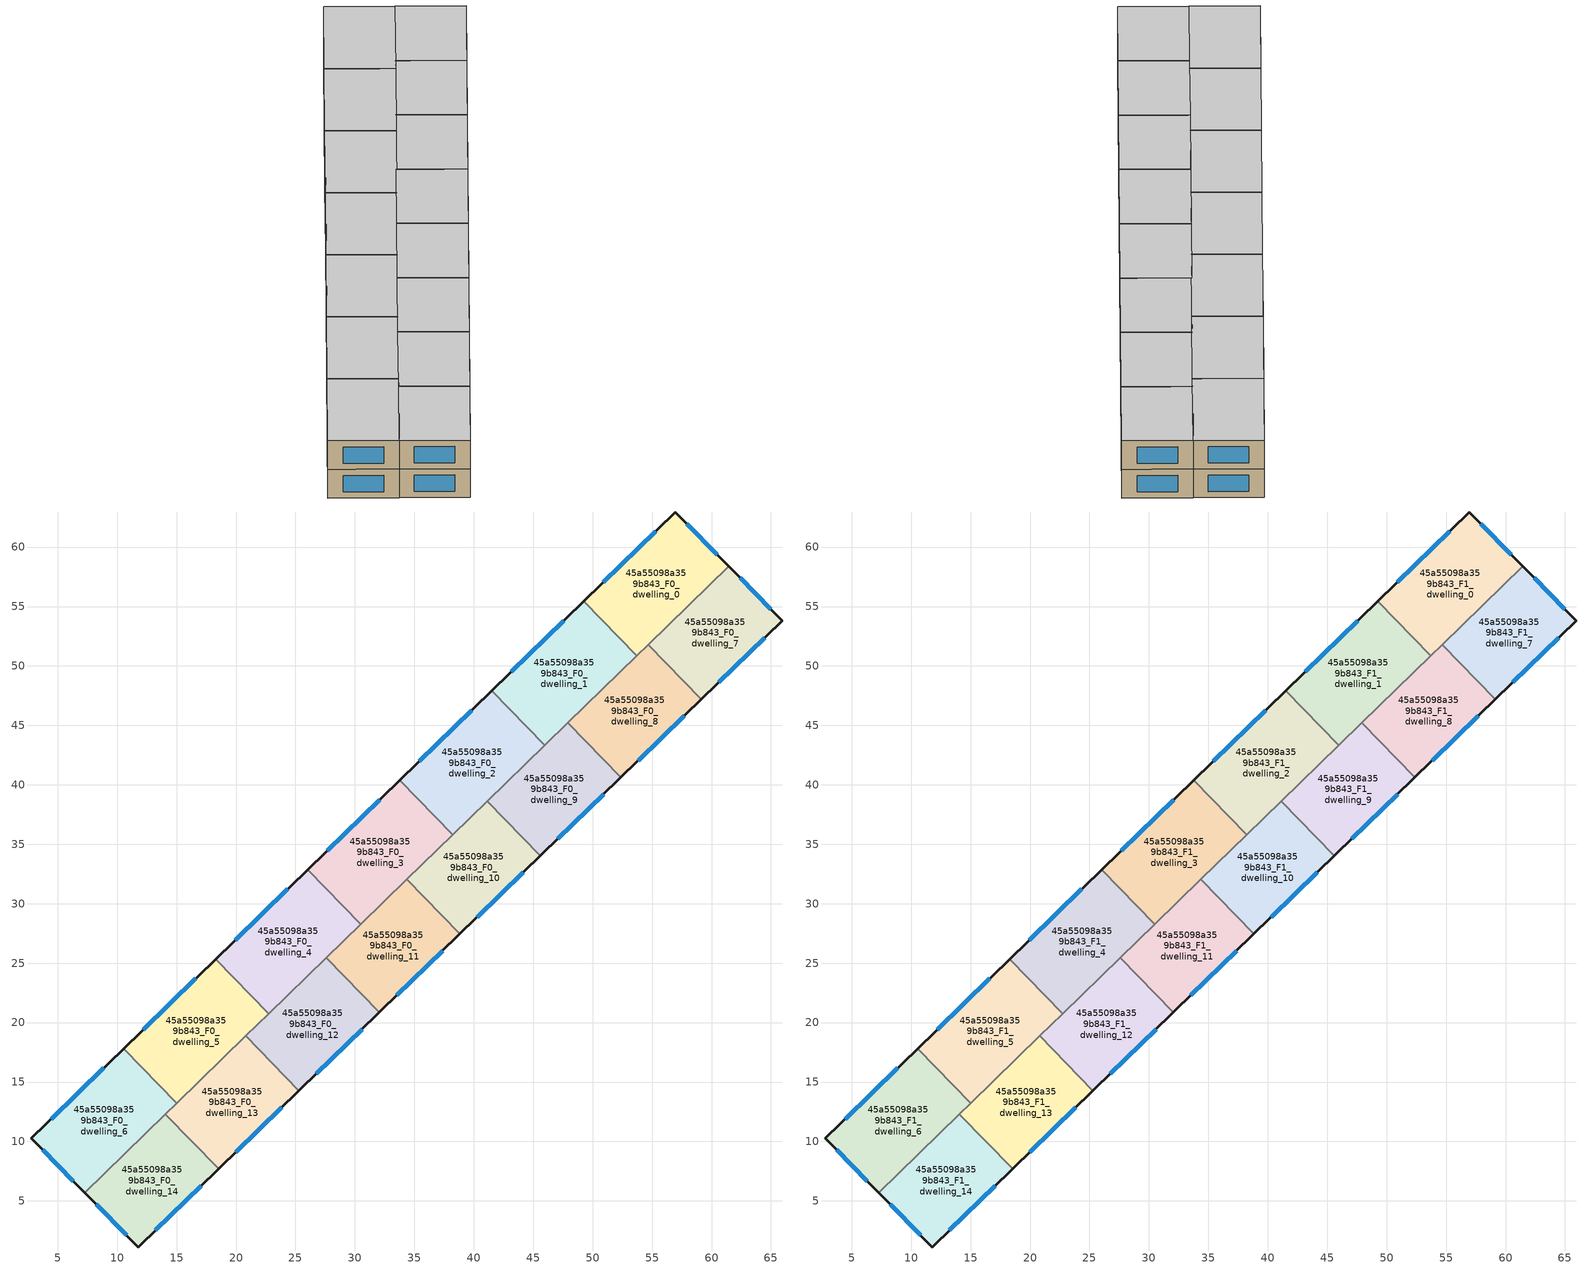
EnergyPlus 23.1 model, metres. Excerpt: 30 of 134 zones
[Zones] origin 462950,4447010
45a55098a359b843_F0_dwelling_0
 floor ground (EU_floor_Construction): 56.97,62.95 61.45,58.38 53.7,50.84 49.23,55.43 z0
 wall outside (EU_wall_Construction): 61.45,58.38 56.97,62.95 49.23,55.43 z0:3
 wall to 45a55098a359b843_F0_dwelling_1 (EU_wall_Construction): 49.23,55.43 53.7,50.84 z0:3
 wall to 45a55098a359b843_F0_dwelling_7 (EU_wall_Construction): 54.69,51.8 61.45,58.38 z0:3
 wall to 45a55098a359b843_F0_dwelling_8 (EU_wall_Construction): 53.7,50.84 54.69,51.8 z0:3
 window (EU_Window_Construction): 55.31,61.34 50.89,57.04 / 60.49,59.36 57.93,61.97 z0.64:2.36
45a55098a359b843_F0_dwelling_1
 floor ground (EU_floor_Construction): 49.23,55.43 53.7,50.84 45.96,43.31 41.49,47.9 z0
 wall outside (EU_wall_Construction): 49.23,55.43 41.49,47.9 z0:3
 wall to 45a55098a359b843_F0_dwelling_2 (EU_wall_Construction): 41.49,47.9 45.96,43.31 z0:3
 wall to 45a55098a359b843_F0_dwelling_8 (EU_wall_Construction): 47.91,45.22 53.7,50.84 z0:3
 wall to 45a55098a359b843_F0_dwelling_9 (EU_wall_Construction): 45.96,43.31 47.91,45.22 z0:3
 window (EU_Window_Construction): 47.57,53.82 43.15,49.52 z0.64:2.36
45a55098a359b843_F0_dwelling_10
 floor ground (EU_floor_Construction): 41.14,38.63 45.61,34.04 38.84,27.46 34.37,32.05 z0
 wall outside (EU_wall_Construction): 38.84,27.46 45.61,34.04 z0:3
 wall to 45a55098a359b843_F0_dwelling_9 (EU_wall_Construction): 45.61,34.04 41.14,38.63 z0:3
 wall to 45a55098a359b843_F0_dwelling_11 (EU_wall_Construction): 34.37,32.05 38.84,27.46 z0:3
 wall to 45a55098a359b843_F0_dwelling_3 (EU_wall_Construction): 38.22,35.79 34.37,32.05 z0:3
 wall to 45a55098a359b843_F0_dwelling_2 (EU_wall_Construction): 41.14,38.63 38.22,35.79 z0:3
 window (EU_Window_Construction): 40.29,28.87 44.16,32.63 z0.64:2.36
45a55098a359b843_F0_dwelling_11
 floor ground (EU_floor_Construction): 34.37,32.05 38.84,27.46 32.07,20.87 27.6,25.46 z0
 wall outside (EU_wall_Construction): 32.07,20.87 38.84,27.46 z0:3
 wall to 45a55098a359b843_F0_dwelling_12 (EU_wall_Construction): 27.6,25.46 32.07,20.87 z0:3
 wall to 45a55098a359b843_F0_dwelling_4 (EU_wall_Construction): 30.48,28.26 27.6,25.46 z0:3
 wall to 45a55098a359b843_F0_dwelling_3 (EU_wall_Construction): 34.37,32.05 30.48,28.26 z0:3
 window (EU_Window_Construction): 33.52,22.28 37.39,26.04 z0.64:2.36
45a55098a359b843_F0_dwelling_12
 floor ground (EU_floor_Construction): 27.6,25.46 32.07,20.87 25.3,14.29 20.83,18.88 z0
 wall outside (EU_wall_Construction): 25.3,14.29 32.07,20.87 z0:3
 wall to 45a55098a359b843_F0_dwelling_13 (EU_wall_Construction): 20.83,18.88 25.3,14.29 z0:3
 wall to 45a55098a359b843_F0_dwelling_5 (EU_wall_Construction): 22.74,20.73 20.83,18.88 z0:3
 wall to 45a55098a359b843_F0_dwelling_4 (EU_wall_Construction): 27.6,25.46 22.74,20.73 z0:3
 window (EU_Window_Construction): 26.75,15.7 30.62,19.46 z0.64:2.36
45a55098a359b843_F0_dwelling_13
 floor ground (EU_floor_Construction): 20.83,18.88 25.3,14.29 18.53,7.7 14.06,12.29 z0
 wall outside (EU_wall_Construction): 18.53,7.7 25.3,14.29 z0:3
 wall to 45a55098a359b843_F0_dwelling_14 (EU_wall_Construction): 14.06,12.29 18.53,7.7 z0:3
 wall to 45a55098a359b843_F0_dwelling_6 (EU_wall_Construction): 15.01,13.21 14.06,12.29 z0:3
 wall to 45a55098a359b843_F0_dwelling_5 (EU_wall_Construction): 20.83,18.88 15.01,13.21 z0:3
 window (EU_Window_Construction): 19.98,9.11 23.85,12.87 z0.64:2.36
45a55098a359b843_F0_dwelling_14
 floor ground (EU_floor_Construction): 14.06,12.29 18.53,7.7 11.77,1.12 7.28,5.7 z0
 wall outside (EU_wall_Construction): 7.28,5.7 11.77,1.12 18.53,7.7 z0:3
 wall to 45a55098a359b843_F0_dwelling_6 (EU_wall_Construction): 14.06,12.29 7.28,5.7 z0:3
 window (EU_Window_Construction): 13.21,2.53 17.08,6.29 / 8.24,4.72 10.81,2.1 z0.64:2.36
45a55098a359b843_F0_dwelling_2
 floor ground (EU_floor_Construction): 41.49,47.9 45.96,43.31 38.22,35.79 33.75,40.38 z0
 wall outside (EU_wall_Construction): 41.49,47.9 33.75,40.38 z0:3
 wall to 45a55098a359b843_F0_dwelling_3 (EU_wall_Construction): 33.75,40.38 38.22,35.79 z0:3
 wall to 45a55098a359b843_F0_dwelling_9 (EU_wall_Construction): 41.14,38.63 45.96,43.31 z0:3
 window (EU_Window_Construction): 39.83,46.29 35.41,41.99 z0.64:2.36
45a55098a359b843_F0_dwelling_3
 floor ground (EU_floor_Construction): 33.75,40.38 38.22,35.79 30.48,28.26 26.01,32.85 z0
 wall outside (EU_wall_Construction): 33.75,40.38 26.01,32.85 z0:3
 wall to 45a55098a359b843_F0_dwelling_4 (EU_wall_Construction): 26.01,32.85 30.48,28.26 z0:3
 window (EU_Window_Construction): 32.1,38.76 27.67,34.46 z0.64:2.36
45a55098a359b843_F0_dwelling_4
 floor ground (EU_floor_Construction): 26.01,32.85 30.48,28.26 22.74,20.73 18.28,25.33 z0
 wall outside (EU_wall_Construction): 26.01,32.85 18.28,25.33 z0:3
 wall to 45a55098a359b843_F0_dwelling_5 (EU_wall_Construction): 18.28,25.33 22.74,20.73 z0:3
 window (EU_Window_Construction): 24.36,31.24 19.93,26.94 z0.64:2.36
45a55098a359b843_F0_dwelling_5
 floor ground (EU_floor_Construction): 18.28,25.33 22.74,20.73 15.01,13.21 10.54,17.8 z0
 wall outside (EU_wall_Construction): 18.28,25.33 10.54,17.8 z0:3
 wall to 45a55098a359b843_F0_dwelling_6 (EU_wall_Construction): 10.54,17.8 15.01,13.21 z0:3
 window (EU_Window_Construction): 16.62,23.71 12.2,19.41 z0.64:2.36
45a55098a359b843_F0_dwelling_6
 floor ground (EU_floor_Construction): 10.54,17.8 15.01,13.21 7.28,5.7 2.79,10.27 z0
 wall outside (EU_wall_Construction): 10.54,17.8 2.79,10.27 7.28,5.7 z0:3
 window (EU_Window_Construction): 3.76,9.29 6.32,6.68 / 8.88,16.19 4.45,11.88 z0.64:2.36
45a55098a359b843_F0_dwelling_7
 floor ground (EU_floor_Construction): 61.45,58.38 65.93,53.8 59.15,47.21 54.68,51.8 z0
 wall outside (EU_wall_Construction): 59.15,47.21 65.93,53.8 61.45,58.38 z0:3
 wall to 45a55098a359b843_F0_dwelling_8 (EU_wall_Construction): 54.68,51.8 59.15,47.21 z0:3
 window (EU_Window_Construction): 64.97,54.78 62.41,57.4 / 60.6,48.62 64.48,52.39 z0.64:2.36
45a55098a359b843_F0_dwelling_8
 floor ground (EU_floor_Construction): 54.68,51.8 59.15,47.21 52.38,40.62 47.91,45.22 z0
 wall outside (EU_wall_Construction): 52.38,40.62 59.15,47.21 z0:3
 wall to 45a55098a359b843_F0_dwelling_9 (EU_wall_Construction): 47.91,45.22 52.38,40.62 z0:3
 window (EU_Window_Construction): 53.83,42.04 57.7,45.8 z0.64:2.36
45a55098a359b843_F0_dwelling_9
 floor ground (EU_floor_Construction): 47.91,45.22 52.38,40.62 45.61,34.04 41.14,38.63 z0
 wall outside (EU_wall_Construction): 45.61,34.04 52.38,40.62 z0:3
 window (EU_Window_Construction): 47.06,35.45 50.93,39.21 z0.64:2.36
45a55098a359b843_F1_dwelling_0
 floor to 45a55098a359b843_F0_dwelling_0 (EU_floor_Construction): 56.97,62.95 61.45,58.38 53.7,50.84 49.23,55.43 z3
 wall outside (EU_wall_Construction): 61.45,58.38 56.97,62.95 49.23,55.43 z3:6
 wall to 45a55098a359b843_F1_dwelling_1 (EU_wall_Construction): 49.23,55.43 53.7,50.84 z3:6
 wall to 45a55098a359b843_F1_dwelling_7 (EU_wall_Construction): 54.69,51.8 61.45,58.38 z3:6
 wall to 45a55098a359b843_F1_dwelling_8 (EU_wall_Construction): 53.7,50.84 54.69,51.8 z3:6
 window (EU_Window_Construction): 55.31,61.34 50.89,57.04 / 60.49,59.36 57.93,61.97 z3.64:5.36
 ceiling to 45a55098a359b843_F2_dwelling_0 (EU_floor_Construction): 61.45,58.38 56.97,62.95 49.23,55.43 53.7,50.84 z6
45a55098a359b843_F1_dwelling_1
 floor to 45a55098a359b843_F0_dwelling_1 (EU_floor_Construction): 49.23,55.43 53.7,50.84 45.96,43.31 41.49,47.9 z3
 wall outside (EU_wall_Construction): 49.23,55.43 41.49,47.9 z3:6
 wall to 45a55098a359b843_F1_dwelling_2 (EU_wall_Construction): 41.49,47.9 45.96,43.31 z3:6
 wall to 45a55098a359b843_F1_dwelling_8 (EU_wall_Construction): 47.91,45.22 53.7,50.84 z3:6
 wall to 45a55098a359b843_F1_dwelling_9 (EU_wall_Construction): 45.96,43.31 47.91,45.22 z3:6
 window (EU_Window_Construction): 47.57,53.82 43.15,49.52 z3.64:5.36
 ceiling to 45a55098a359b843_F2_dwelling_1 (EU_floor_Construction): 53.7,50.84 49.23,55.43 41.49,47.9 45.96,43.31 z6
45a55098a359b843_F1_dwelling_10
 floor to 45a55098a359b843_F0_dwelling_10 (EU_floor_Construction): 41.14,38.63 45.61,34.04 38.84,27.46 34.37,32.05 z3
 wall outside (EU_wall_Construction): 38.84,27.46 45.61,34.04 z3:6
 wall to 45a55098a359b843_F1_dwelling_9 (EU_wall_Construction): 45.61,34.04 41.14,38.63 z3:6
 wall to 45a55098a359b843_F1_dwelling_11 (EU_wall_Construction): 34.37,32.05 38.84,27.46 z3:6
 wall to 45a55098a359b843_F1_dwelling_3 (EU_wall_Construction): 38.22,35.79 34.37,32.05 z3:6
 wall to 45a55098a359b843_F1_dwelling_2 (EU_wall_Construction): 41.14,38.63 38.22,35.79 z3:6
 window (EU_Window_Construction): 40.29,28.87 44.16,32.63 z3.64:5.36
 ceiling to 45a55098a359b843_F2_dwelling_10 (EU_floor_Construction): 45.61,34.04 41.14,38.63 34.37,32.05 38.84,27.46 z6
45a55098a359b843_F1_dwelling_11
 floor to 45a55098a359b843_F0_dwelling_11 (EU_floor_Construction): 34.37,32.05 38.84,27.46 32.07,20.87 27.6,25.46 z3
 wall outside (EU_wall_Construction): 32.07,20.87 38.84,27.46 z3:6
 wall to 45a55098a359b843_F1_dwelling_12 (EU_wall_Construction): 27.6,25.46 32.07,20.87 z3:6
 wall to 45a55098a359b843_F1_dwelling_4 (EU_wall_Construction): 30.48,28.26 27.6,25.46 z3:6
 wall to 45a55098a359b843_F1_dwelling_3 (EU_wall_Construction): 34.37,32.05 30.48,28.26 z3:6
 window (EU_Window_Construction): 33.52,22.28 37.39,26.04 z3.64:5.36
 ceiling to 45a55098a359b843_F2_dwelling_11 (EU_floor_Construction): 38.84,27.46 34.37,32.05 27.6,25.46 32.07,20.87 z6
45a55098a359b843_F1_dwelling_12
 floor to 45a55098a359b843_F0_dwelling_12 (EU_floor_Construction): 27.6,25.46 32.07,20.87 25.3,14.29 20.83,18.88 z3
 wall outside (EU_wall_Construction): 25.3,14.29 32.07,20.87 z3:6
 wall to 45a55098a359b843_F1_dwelling_13 (EU_wall_Construction): 20.83,18.88 25.3,14.29 z3:6
 wall to 45a55098a359b843_F1_dwelling_5 (EU_wall_Construction): 22.74,20.73 20.83,18.88 z3:6
 wall to 45a55098a359b843_F1_dwelling_4 (EU_wall_Construction): 27.6,25.46 22.74,20.73 z3:6
 window (EU_Window_Construction): 26.75,15.7 30.62,19.46 z3.64:5.36
 ceiling to 45a55098a359b843_F2_dwelling_12 (EU_floor_Construction): 32.07,20.87 27.6,25.46 20.83,18.88 25.3,14.29 z6
45a55098a359b843_F1_dwelling_13
 floor to 45a55098a359b843_F0_dwelling_13 (EU_floor_Construction): 20.83,18.88 25.3,14.29 18.53,7.7 14.06,12.29 z3
 wall outside (EU_wall_Construction): 18.53,7.7 25.3,14.29 z3:6
 wall to 45a55098a359b843_F1_dwelling_14 (EU_wall_Construction): 14.06,12.29 18.53,7.7 z3:6
 wall to 45a55098a359b843_F1_dwelling_6 (EU_wall_Construction): 15.01,13.21 14.06,12.29 z3:6
 wall to 45a55098a359b843_F1_dwelling_5 (EU_wall_Construction): 20.83,18.88 15.01,13.21 z3:6
 window (EU_Window_Construction): 19.98,9.11 23.85,12.87 z3.64:5.36
 ceiling to 45a55098a359b843_F2_dwelling_13 (EU_floor_Construction): 25.3,14.29 20.83,18.88 14.06,12.29 18.53,7.7 z6
45a55098a359b843_F1_dwelling_14
 floor to 45a55098a359b843_F0_dwelling_14 (EU_floor_Construction): 14.06,12.29 18.53,7.7 11.77,1.12 7.28,5.7 z3
 wall outside (EU_wall_Construction): 7.28,5.7 11.77,1.12 18.53,7.7 z3:6
 wall to 45a55098a359b843_F1_dwelling_6 (EU_wall_Construction): 14.06,12.29 7.28,5.7 z3:6
 window (EU_Window_Construction): 13.21,2.53 17.08,6.29 / 8.24,4.72 10.81,2.1 z3.64:5.36
 ceiling to 45a55098a359b843_F2_dwelling_14 (EU_floor_Construction): 18.53,7.7 14.06,12.29 7.28,5.7 11.77,1.12 z6
45a55098a359b843_F1_dwelling_2
 floor to 45a55098a359b843_F0_dwelling_2 (EU_floor_Construction): 41.49,47.9 45.96,43.31 38.22,35.79 33.75,40.38 z3
 wall outside (EU_wall_Construction): 41.49,47.9 33.75,40.38 z3:6
 wall to 45a55098a359b843_F1_dwelling_3 (EU_wall_Construction): 33.75,40.38 38.22,35.79 z3:6
 wall to 45a55098a359b843_F1_dwelling_9 (EU_wall_Construction): 41.14,38.63 45.96,43.31 z3:6
 window (EU_Window_Construction): 39.83,46.29 35.41,41.99 z3.64:5.36
 ceiling to 45a55098a359b843_F2_dwelling_2 (EU_floor_Construction): 45.96,43.31 41.49,47.9 33.75,40.38 38.22,35.79 z6
45a55098a359b843_F1_dwelling_3
 floor to 45a55098a359b843_F0_dwelling_3 (EU_floor_Construction): 33.75,40.38 38.22,35.79 30.48,28.26 26.01,32.85 z3
 wall outside (EU_wall_Construction): 33.75,40.38 26.01,32.85 z3:6
 wall to 45a55098a359b843_F1_dwelling_4 (EU_wall_Construction): 26.01,32.85 30.48,28.26 z3:6
 window (EU_Window_Construction): 32.1,38.76 27.67,34.46 z3.64:5.36
 ceiling to 45a55098a359b843_F2_dwelling_3 (EU_floor_Construction): 38.22,35.79 33.75,40.38 26.01,32.85 30.48,28.26 z6
45a55098a359b843_F1_dwelling_4
 floor to 45a55098a359b843_F0_dwelling_4 (EU_floor_Construction): 26.01,32.85 30.48,28.26 22.74,20.73 18.28,25.33 z3
 wall outside (EU_wall_Construction): 26.01,32.85 18.28,25.33 z3:6
 wall to 45a55098a359b843_F1_dwelling_5 (EU_wall_Construction): 18.28,25.33 22.74,20.73 z3:6
 window (EU_Window_Construction): 24.36,31.24 19.93,26.94 z3.64:5.36
 ceiling to 45a55098a359b843_F2_dwelling_4 (EU_floor_Construction): 30.48,28.26 26.01,32.85 18.28,25.33 22.74,20.73 z6
45a55098a359b843_F1_dwelling_5
 floor to 45a55098a359b843_F0_dwelling_5 (EU_floor_Construction): 18.28,25.33 22.74,20.73 15.01,13.21 10.54,17.8 z3
 wall outside (EU_wall_Construction): 18.28,25.33 10.54,17.8 z3:6
 wall to 45a55098a359b843_F1_dwelling_6 (EU_wall_Construction): 10.54,17.8 15.01,13.21 z3:6
 window (EU_Window_Construction): 16.62,23.71 12.2,19.41 z3.64:5.36
 ceiling to 45a55098a359b843_F2_dwelling_5 (EU_floor_Construction): 22.74,20.73 18.28,25.33 10.54,17.8 15.01,13.21 z6
45a55098a359b843_F1_dwelling_6
 floor to 45a55098a359b843_F0_dwelling_6 (EU_floor_Construction): 10.54,17.8 15.01,13.21 7.28,5.7 2.79,10.27 z3
 wall outside (EU_wall_Construction): 10.54,17.8 2.79,10.27 7.28,5.7 z3:6
 window (EU_Window_Construction): 3.76,9.29 6.32,6.68 / 8.88,16.19 4.45,11.88 z3.64:5.36
 ceiling to 45a55098a359b843_F2_dwelling_6 (EU_floor_Construction): 15.01,13.21 10.54,17.8 2.79,10.27 7.28,5.7 z6
45a55098a359b843_F1_dwelling_7
 floor to 45a55098a359b843_F0_dwelling_7 (EU_floor_Construction): 61.45,58.38 65.93,53.8 59.15,47.21 54.68,51.8 z3
 wall outside (EU_wall_Construction): 59.15,47.21 65.93,53.8 61.45,58.38 z3:6
 wall to 45a55098a359b843_F1_dwelling_8 (EU_wall_Construction): 54.68,51.8 59.15,47.21 z3:6
 window (EU_Window_Construction): 64.97,54.78 62.41,57.4 / 60.6,48.62 64.48,52.39 z3.64:5.36
 ceiling to 45a55098a359b843_F2_dwelling_7 (EU_floor_Construction): 65.93,53.8 61.45,58.38 54.68,51.8 59.15,47.21 z6
45a55098a359b843_F1_dwelling_8
 floor to 45a55098a359b843_F0_dwelling_8 (EU_floor_Construction): 54.68,51.8 59.15,47.21 52.38,40.62 47.91,45.22 z3
 wall outside (EU_wall_Construction): 52.38,40.62 59.15,47.21 z3:6
 wall to 45a55098a359b843_F1_dwelling_9 (EU_wall_Construction): 47.91,45.22 52.38,40.62 z3:6
 window (EU_Window_Construction): 53.83,42.04 57.7,45.8 z3.64:5.36
 ceiling to 45a55098a359b843_F2_dwelling_8 (EU_floor_Construction): 59.15,47.21 54.68,51.8 47.91,45.22 52.38,40.62 z6
45a55098a359b843_F1_dwelling_9
 floor to 45a55098a359b843_F0_dwelling_9 (EU_floor_Construction): 47.91,45.22 52.38,40.62 45.61,34.04 41.14,38.63 z3
 wall outside (EU_wall_Construction): 45.61,34.04 52.38,40.62 z3:6
 window (EU_Window_Construction): 47.06,35.45 50.93,39.21 z3.64:5.36
 ceiling to 45a55098a359b843_F2_dwelling_9 (EU_floor_Construction): 52.38,40.62 47.91,45.22 41.14,38.63 45.61,34.04 z6
[Building]
EU S2 Campaign: North Axis=0; Terrain=City; Solar Distribution=FullExterior
[Site:Location]
Yerevan-Zvartnots.Intl.AP: Latitude=40.15; Longitude=44.383; Time Zone=4; Elevation=854
[SizingPeriod:WeatherFileDays]
AnnualSizingPeriod: Begin Month=1; Begin Day of Month=1; End Month=12; End Day of Month=31; Day of Week for Start Day=Monday; Use Weather File Daylight Saving Period=No; Use Weather File Rain and Snow Indicators=No
[MATERIAL]
EU_InternalMass_Material: Roughness=MediumRough; Thickness=0.1; Conductivity=1; Density=1800; Specific Heat=900; Thermal Absorptance=0.9; Solar Absorptance=0.7; Visible Absorptance=0.7
[MATERIAL:NOMASS] Roughness=MediumRough; Thermal Absorptance=0.9; Solar Absorptance=0.7; Visible Absorptance=0.7
Name | Thermal Resistance
EU_wall_NoMass | 1.05043
EU_floor_NoMass | 0.478065
[WINDOWMATERIAL:SIMPLEGLAZINGSYSTEM]
EU_Window_SimpleGlazing: UFactor=2.5566; Solar Heat Gain Coefficient=0.75; Visible Transmittance=0.75
[CONSTRUCTION]
EU_wall_Construction: EU_wall_NoMass
EU_floor_Construction: EU_floor_NoMass
EU_Window_Construction: EU_Window_SimpleGlazing
EU_InternalMass_Construction: EU_InternalMass_Material
[ZONE] Type=1; Multiplier=1; Ceiling Height=autocalculate; Floor Area=autocalculate; Part of Total Floor Area=Yes
Name | Volume
45a55098a359b843_F0_dwelling_0; 45a55098a359b843_F1_dwelling_0; 45a55098a359b843_F0_dwelling_1; 45a55098a359b843_F1_dwelling_1 | 207.394
45a55098a359b843_F0_dwelling_10; 45a55098a359b843_F1_dwelling_10; 45a55098a359b843_F0_dwelling_13; 45a55098a359b843_F1_dwelling_13; 45a55098a359b843_F0_dwelling_9; 45a55098a359b843_F1_dwelling_9 | 181.466
45a55098a359b843_F0_dwelling_11; 45a55098a359b843_F1_dwelling_11 | 181.482
45a55098a359b843_F0_dwelling_12; 45a55098a359b843_F1_dwelling_12 | 181.467
45a55098a359b843_F0_dwelling_14; 45a55098a359b843_F1_dwelling_14 | 181.478
45a55098a359b843_F0_dwelling_2; 45a55098a359b843_F1_dwelling_2 | 207.391
45a55098a359b843_F0_dwelling_3; 45a55098a359b843_F1_dwelling_3 | 207.386
45a55098a359b843_F0_dwelling_4; 45a55098a359b843_F1_dwelling_4 | 207.419
45a55098a359b843_F0_dwelling_5; 45a55098a359b843_F1_dwelling_5 | 207.414
45a55098a359b843_F0_dwelling_6; 45a55098a359b843_F1_dwelling_6 | 207.39
45a55098a359b843_F0_dwelling_7; 45a55098a359b843_F1_dwelling_7 | 181.481
45a55098a359b843_F0_dwelling_8; 45a55098a359b843_F1_dwelling_8 | 181.5
[INTERNALMASS] Construction=EU_InternalMass_Construction
Name | Zone or ZoneList | Surface Area
45a55098a359b843_F0_dwelling_0_EU_InternalMass | 45a55098a359b843_F0_dwelling_0 | 69.1312
45a55098a359b843_F0_dwelling_1_EU_InternalMass | 45a55098a359b843_F0_dwelling_1 | 69.1315
45a55098a359b843_F0_dwelling_2_EU_InternalMass | 45a55098a359b843_F0_dwelling_2 | 69.1301
45a55098a359b843_F0_dwelling_3_EU_InternalMass | 45a55098a359b843_F0_dwelling_3 | 69.1287
45a55098a359b843_F0_dwelling_4_EU_InternalMass | 45a55098a359b843_F0_dwelling_4 | 69.1394
45a55098a359b843_F0_dwelling_5_EU_InternalMass | 45a55098a359b843_F0_dwelling_5 | 69.138
45a55098a359b843_F0_dwelling_6_EU_InternalMass | 45a55098a359b843_F0_dwelling_6 | 69.13
45a55098a359b843_F0_dwelling_7_EU_InternalMass | 45a55098a359b843_F0_dwelling_7 | 60.4938
45a55098a359b843_F0_dwelling_8_EU_InternalMass | 45a55098a359b843_F0_dwelling_8 | 60.4999
45a55098a359b843_F0_dwelling_9_EU_InternalMass | 45a55098a359b843_F0_dwelling_9 | 60.4887
45a55098a359b843_F0_dwelling_10_EU_InternalMass | 45a55098a359b843_F0_dwelling_10 | 60.4887
45a55098a359b843_F0_dwelling_11_EU_InternalMass | 45a55098a359b843_F0_dwelling_11 | 60.4943
45a55098a359b843_F0_dwelling_12_EU_InternalMass | 45a55098a359b843_F0_dwelling_12 | 60.4887
45a55098a359b843_F0_dwelling_13_EU_InternalMass | 45a55098a359b843_F0_dwelling_13 | 60.4887
45a55098a359b843_F0_dwelling_14_EU_InternalMass | 45a55098a359b843_F0_dwelling_14 | 60.4925
45a55098a359b843_F1_dwelling_0_EU_InternalMass | 45a55098a359b843_F1_dwelling_0 | 69.1312
45a55098a359b843_F1_dwelling_1_EU_InternalMass | 45a55098a359b843_F1_dwelling_1 | 69.1315
45a55098a359b843_F1_dwelling_2_EU_InternalMass | 45a55098a359b843_F1_dwelling_2 | 69.1301
45a55098a359b843_F1_dwelling_3_EU_InternalMass | 45a55098a359b843_F1_dwelling_3 | 69.1287
45a55098a359b843_F1_dwelling_4_EU_InternalMass | 45a55098a359b843_F1_dwelling_4 | 69.1394
45a55098a359b843_F1_dwelling_5_EU_InternalMass | 45a55098a359b843_F1_dwelling_5 | 69.138
45a55098a359b843_F1_dwelling_6_EU_InternalMass | 45a55098a359b843_F1_dwelling_6 | 69.13
45a55098a359b843_F1_dwelling_7_EU_InternalMass | 45a55098a359b843_F1_dwelling_7 | 60.4938
45a55098a359b843_F1_dwelling_8_EU_InternalMass | 45a55098a359b843_F1_dwelling_8 | 60.4999
45a55098a359b843_F1_dwelling_9_EU_InternalMass | 45a55098a359b843_F1_dwelling_9 | 60.4887
45a55098a359b843_F1_dwelling_10_EU_InternalMass | 45a55098a359b843_F1_dwelling_10 | 60.4887
45a55098a359b843_F1_dwelling_11_EU_InternalMass | 45a55098a359b843_F1_dwelling_11 | 60.4943
45a55098a359b843_F1_dwelling_12_EU_InternalMass | 45a55098a359b843_F1_dwelling_12 | 60.4887
45a55098a359b843_F1_dwelling_13_EU_InternalMass | 45a55098a359b843_F1_dwelling_13 | 60.4887
45a55098a359b843_F1_dwelling_14_EU_InternalMass | 45a55098a359b843_F1_dwelling_14 | 60.4925
[OTHEREQUIPMENT] Fuel Type=Electricity; Design Level Calculation Method=Watts/Area; Power per Zone Floor Area=1; Fraction Latent=0; Fraction Radiant=0; Fraction Lost=0; Carbon Dioxide Generation Rate=0; EndUse Subcategory=EU_Step8_InternalGains
Name | Zone or ZoneList or Space or SpaceList | Schedule
EU_Step8_InternalGain_45a55098a359b843_F0_dwelling_0_f000 | 45a55098a359b843_F0_dwelling_0 | EU_Step8_GainSchedule_45a55098a359b843_F0_dwelling_0_f000
EU_Step8_InternalGain_45a55098a359b843_F0_dwelling_1_f000 | 45a55098a359b843_F0_dwelling_1 | EU_Step8_GainSchedule_45a55098a359b843_F0_dwelling_1_f000
EU_Step8_InternalGain_45a55098a359b843_F0_dwelling_2_f000 | 45a55098a359b843_F0_dwelling_2 | EU_Step8_GainSchedule_45a55098a359b843_F0_dwelling_2_f000
EU_Step8_InternalGain_45a55098a359b843_F0_dwelling_3_f000 | 45a55098a359b843_F0_dwelling_3 | EU_Step8_GainSchedule_45a55098a359b843_F0_dwelling_3_f000
EU_Step8_InternalGain_45a55098a359b843_F0_dwelling_4_f000 | 45a55098a359b843_F0_dwelling_4 | EU_Step8_GainSchedule_45a55098a359b843_F0_dwelling_4_f000
EU_Step8_InternalGain_45a55098a359b843_F0_dwelling_5_f000 | 45a55098a359b843_F0_dwelling_5 | EU_Step8_GainSchedule_45a55098a359b843_F0_dwelling_5_f000
EU_Step8_InternalGain_45a55098a359b843_F0_dwelling_6_f000 | 45a55098a359b843_F0_dwelling_6 | EU_Step8_GainSchedule_45a55098a359b843_F0_dwelling_6_f000
EU_Step8_InternalGain_45a55098a359b843_F0_dwelling_7_f000 | 45a55098a359b843_F0_dwelling_7 | EU_Step8_GainSchedule_45a55098a359b843_F0_dwelling_7_f000
EU_Step8_InternalGain_45a55098a359b843_F0_dwelling_8_f000 | 45a55098a359b843_F0_dwelling_8 | EU_Step8_GainSchedule_45a55098a359b843_F0_dwelling_8_f000
EU_Step8_InternalGain_45a55098a359b843_F0_dwelling_9_f000 | 45a55098a359b843_F0_dwelling_9 | EU_Step8_GainSchedule_45a55098a359b843_F0_dwelling_9_f000
EU_Step8_InternalGain_45a55098a359b843_F0_dwelling_10_f000 | 45a55098a359b843_F0_dwelling_10 | EU_Step8_GainSchedule_45a55098a359b843_F0_dwelling_10_f000
EU_Step8_InternalGain_45a55098a359b843_F0_dwelling_11_f000 | 45a55098a359b843_F0_dwelling_11 | EU_Step8_GainSchedule_45a55098a359b843_F0_dwelling_11_f000
EU_Step8_InternalGain_45a55098a359b843_F0_dwelling_12_f000 | 45a55098a359b843_F0_dwelling_12 | EU_Step8_GainSchedule_45a55098a359b843_F0_dwelling_12_f000
EU_Step8_InternalGain_45a55098a359b843_F0_dwelling_13_f000 | 45a55098a359b843_F0_dwelling_13 | EU_Step8_GainSchedule_45a55098a359b843_F0_dwelling_13_f000
EU_Step8_InternalGain_45a55098a359b843_F0_dwelling_14_f000 | 45a55098a359b843_F0_dwelling_14 | EU_Step8_GainSchedule_45a55098a359b843_F0_dwelling_14_f000
EU_Step8_InternalGain_45a55098a359b843_F1_dwelling_0_f000 | 45a55098a359b843_F1_dwelling_0 | EU_Step8_GainSchedule_45a55098a359b843_F1_dwelling_0_f000
EU_Step8_InternalGain_45a55098a359b843_F1_dwelling_1_f000 | 45a55098a359b843_F1_dwelling_1 | EU_Step8_GainSchedule_45a55098a359b843_F1_dwelling_1_f000
EU_Step8_InternalGain_45a55098a359b843_F1_dwelling_2_f000 | 45a55098a359b843_F1_dwelling_2 | EU_Step8_GainSchedule_45a55098a359b843_F1_dwelling_2_f000
EU_Step8_InternalGain_45a55098a359b843_F1_dwelling_3_f000 | 45a55098a359b843_F1_dwelling_3 | EU_Step8_GainSchedule_45a55098a359b843_F1_dwelling_3_f000
EU_Step8_InternalGain_45a55098a359b843_F1_dwelling_4_f000 | 45a55098a359b843_F1_dwelling_4 | EU_Step8_GainSchedule_45a55098a359b843_F1_dwelling_4_f000
EU_Step8_InternalGain_45a55098a359b843_F1_dwelling_5_f000 | 45a55098a359b843_F1_dwelling_5 | EU_Step8_GainSchedule_45a55098a359b843_F1_dwelling_5_f000
EU_Step8_InternalGain_45a55098a359b843_F1_dwelling_6_f000 | 45a55098a359b843_F1_dwelling_6 | EU_Step8_GainSchedule_45a55098a359b843_F1_dwelling_6_f000
EU_Step8_InternalGain_45a55098a359b843_F1_dwelling_7_f000 | 45a55098a359b843_F1_dwelling_7 | EU_Step8_GainSchedule_45a55098a359b843_F1_dwelling_7_f000
EU_Step8_InternalGain_45a55098a359b843_F1_dwelling_8_f000 | 45a55098a359b843_F1_dwelling_8 | EU_Step8_GainSchedule_45a55098a359b843_F1_dwelling_8_f000
EU_Step8_InternalGain_45a55098a359b843_F1_dwelling_9_f000 | 45a55098a359b843_F1_dwelling_9 | EU_Step8_GainSchedule_45a55098a359b843_F1_dwelling_9_f000
EU_Step8_InternalGain_45a55098a359b843_F1_dwelling_10_f000 | 45a55098a359b843_F1_dwelling_10 | EU_Step8_GainSchedule_45a55098a359b843_F1_dwelling_10_f000
EU_Step8_InternalGain_45a55098a359b843_F1_dwelling_11_f000 | 45a55098a359b843_F1_dwelling_11 | EU_Step8_GainSchedule_45a55098a359b843_F1_dwelling_11_f000
EU_Step8_InternalGain_45a55098a359b843_F1_dwelling_12_f000 | 45a55098a359b843_F1_dwelling_12 | EU_Step8_GainSchedule_45a55098a359b843_F1_dwelling_12_f000
EU_Step8_InternalGain_45a55098a359b843_F1_dwelling_13_f000 | 45a55098a359b843_F1_dwelling_13 | EU_Step8_GainSchedule_45a55098a359b843_F1_dwelling_13_f000
EU_Step8_InternalGain_45a55098a359b843_F1_dwelling_14_f000 | 45a55098a359b843_F1_dwelling_14 | EU_Step8_GainSchedule_45a55098a359b843_F1_dwelling_14_f000
[ZONEVENTILATION:DESIGNFLOWRATE] Schedule=EU_AlwaysOn; Design Flow Rate Calculation Method=AirChanges/Hour; Air Changes per Hour=0.557805; Ventilation Type=Natural; Fan Pressure Rise=0; Fan Total Efficiency=1; Constant Term Coefficient=1; Temperature Term Coefficient=0; Velocity Term Coefficient=0; Velocity Squared Term Coefficient=0; Minimum Indoor Temperature=-100; Maximum Indoor Temperature=100; Delta Temperature=-100; Minimum Outdoor Temperature=-100; Maximum Outdoor Temperature=100; Maximum Wind Speed=40
Name | Zone or ZoneList or Space or SpaceList
EU_ConstantAir_45a55098a359b843_F0_dwelling_0 | 45a55098a359b843_F0_dwelling_0
EU_ConstantAir_45a55098a359b843_F0_dwelling_1 | 45a55098a359b843_F0_dwelling_1
EU_ConstantAir_45a55098a359b843_F0_dwelling_2 | 45a55098a359b843_F0_dwelling_2
EU_ConstantAir_45a55098a359b843_F0_dwelling_3 | 45a55098a359b843_F0_dwelling_3
EU_ConstantAir_45a55098a359b843_F0_dwelling_4 | 45a55098a359b843_F0_dwelling_4
EU_ConstantAir_45a55098a359b843_F0_dwelling_5 | 45a55098a359b843_F0_dwelling_5
EU_ConstantAir_45a55098a359b843_F0_dwelling_6 | 45a55098a359b843_F0_dwelling_6
EU_ConstantAir_45a55098a359b843_F0_dwelling_7 | 45a55098a359b843_F0_dwelling_7
EU_ConstantAir_45a55098a359b843_F0_dwelling_8 | 45a55098a359b843_F0_dwelling_8
EU_ConstantAir_45a55098a359b843_F0_dwelling_9 | 45a55098a359b843_F0_dwelling_9
EU_ConstantAir_45a55098a359b843_F0_dwelling_10 | 45a55098a359b843_F0_dwelling_10
EU_ConstantAir_45a55098a359b843_F0_dwelling_11 | 45a55098a359b843_F0_dwelling_11
EU_ConstantAir_45a55098a359b843_F0_dwelling_12 | 45a55098a359b843_F0_dwelling_12
EU_ConstantAir_45a55098a359b843_F0_dwelling_13 | 45a55098a359b843_F0_dwelling_13
EU_ConstantAir_45a55098a359b843_F0_dwelling_14 | 45a55098a359b843_F0_dwelling_14
EU_ConstantAir_45a55098a359b843_F1_dwelling_0 | 45a55098a359b843_F1_dwelling_0
EU_ConstantAir_45a55098a359b843_F1_dwelling_1 | 45a55098a359b843_F1_dwelling_1
EU_ConstantAir_45a55098a359b843_F1_dwelling_2 | 45a55098a359b843_F1_dwelling_2
EU_ConstantAir_45a55098a359b843_F1_dwelling_3 | 45a55098a359b843_F1_dwelling_3
EU_ConstantAir_45a55098a359b843_F1_dwelling_4 | 45a55098a359b843_F1_dwelling_4
EU_ConstantAir_45a55098a359b843_F1_dwelling_5 | 45a55098a359b843_F1_dwelling_5
EU_ConstantAir_45a55098a359b843_F1_dwelling_6 | 45a55098a359b843_F1_dwelling_6
EU_ConstantAir_45a55098a359b843_F1_dwelling_7 | 45a55098a359b843_F1_dwelling_7
EU_ConstantAir_45a55098a359b843_F1_dwelling_8 | 45a55098a359b843_F1_dwelling_8
EU_ConstantAir_45a55098a359b843_F1_dwelling_9 | 45a55098a359b843_F1_dwelling_9
EU_ConstantAir_45a55098a359b843_F1_dwelling_10 | 45a55098a359b843_F1_dwelling_10
EU_ConstantAir_45a55098a359b843_F1_dwelling_11 | 45a55098a359b843_F1_dwelling_11
EU_ConstantAir_45a55098a359b843_F1_dwelling_12 | 45a55098a359b843_F1_dwelling_12
EU_ConstantAir_45a55098a359b843_F1_dwelling_13 | 45a55098a359b843_F1_dwelling_13
EU_ConstantAir_45a55098a359b843_F1_dwelling_14 | 45a55098a359b843_F1_dwelling_14
[HVACTEMPLATE:THERMOSTAT] Constant Heating Setpoint=20; Constant Cooling Setpoint=50
EU_HeatOnly_45a55098a359b843_F0_dwelling_0; EU_HeatOnly_45a55098a359b843_F0_dwelling_1; EU_HeatOnly_45a55098a359b843_F0_dwelling_2; EU_HeatOnly_45a55098a359b843_F0_dwelling_3; EU_HeatOnly_45a55098a359b843_F0_dwelling_4; EU_HeatOnly_45a55098a359b843_F0_dwelling_5; EU_HeatOnly_45a55098a359b843_F0_dwelling_6; EU_HeatOnly_45a55098a359b843_F0_dwelling_7; EU_HeatOnly_45a55098a359b843_F0_dwelling_8; EU_HeatOnly_45a55098a359b843_F0_dwelling_9; EU_HeatOnly_45a55098a359b843_F0_dwelling_10; EU_HeatOnly_45a55098a359b843_F0_dwelling_11; EU_HeatOnly_45a55098a359b843_F0_dwelling_12; EU_HeatOnly_45a55098a359b843_F0_dwelling_13; EU_HeatOnly_45a55098a359b843_F0_dwelling_14; EU_HeatOnly_45a55098a359b843_F1_dwelling_0; EU_HeatOnly_45a55098a359b843_F1_dwelling_1; EU_HeatOnly_45a55098a359b843_F1_dwelling_2; EU_HeatOnly_45a55098a359b843_F1_dwelling_3; EU_HeatOnly_45a55098a359b843_F1_dwelling_4; EU_HeatOnly_45a55098a359b843_F1_dwelling_5; EU_HeatOnly_45a55098a359b843_F1_dwelling_6; EU_HeatOnly_45a55098a359b843_F1_dwelling_7; EU_HeatOnly_45a55098a359b843_F1_dwelling_8; EU_HeatOnly_45a55098a359b843_F1_dwelling_9; EU_HeatOnly_45a55098a359b843_F1_dwelling_10; EU_HeatOnly_45a55098a359b843_F1_dwelling_11; EU_HeatOnly_45a55098a359b843_F1_dwelling_12; EU_HeatOnly_45a55098a359b843_F1_dwelling_13; EU_HeatOnly_45a55098a359b843_F1_dwelling_14; EU_HeatOnly_45a55098a359b843_F2_dwelling_0; EU_HeatOnly_45a55098a359b843_F2_dwelling_1; EU_HeatOnly_45a55098a359b843_F2_dwelling_2; EU_HeatOnly_45a55098a359b843_F2_dwelling_3; EU_HeatOnly_45a55098a359b843_F2_dwelling_4; EU_HeatOnly_45a55098a359b843_F2_dwelling_5; EU_HeatOnly_45a55098a359b843_F2_dwelling_6; EU_HeatOnly_45a55098a359b843_F2_dwelling_7; EU_HeatOnly_45a55098a359b843_F2_dwelling_8; EU_HeatOnly_45a55098a359b843_F2_dwelling_9; EU_HeatOnly_45a55098a359b843_F2_dwelling_10; EU_HeatOnly_45a55098a359b843_F2_dwelling_11; EU_HeatOnly_45a55098a359b843_F2_dwelling_12; EU_HeatOnly_45a55098a359b843_F2_dwelling_13; EU_HeatOnly_45a55098a359b843_F2_dwelling_14; EU_HeatOnly_45a55098a359b843_F3_dwelling_0; EU_HeatOnly_45a55098a359b843_F3_dwelling_1; EU_HeatOnly_45a55098a359b843_F3_dwelling_2; EU_HeatOnly_45a55098a359b843_F3_dwelling_3; EU_HeatOnly_45a55098a359b843_F3_dwelling_4; EU_HeatOnly_45a55098a359b843_F3_dwelling_5; EU_HeatOnly_45a55098a359b843_F3_dwelling_6; EU_HeatOnly_45a55098a359b843_F3_dwelling_7; EU_HeatOnly_45a55098a359b843_F3_dwelling_8; EU_HeatOnly_45a55098a359b843_F3_dwelling_9; EU_HeatOnly_45a55098a359b843_F3_dwelling_10; EU_HeatOnly_45a55098a359b843_F3_dwelling_11; EU_HeatOnly_45a55098a359b843_F3_dwelling_12; EU_HeatOnly_45a55098a359b843_F3_dwelling_13; EU_HeatOnly_45a55098a359b843_F3_dwelling_14; EU_HeatOnly_45a55098a359b843_F4_dwelling_0; EU_HeatOnly_45a55098a359b843_F4_dwelling_1; EU_HeatOnly_45a55098a359b843_F4_dwelling_2; EU_HeatOnly_45a55098a359b843_F4_dwelling_3; EU_HeatOnly_45a55098a359b843_F4_dwelling_4; EU_HeatOnly_45a55098a359b843_F4_dwelling_5; EU_HeatOnly_45a55098a359b843_F4_dwelling_6; EU_HeatOnly_45a55098a359b843_F4_dwelling_7; EU_HeatOnly_45a55098a359b843_F4_dwelling_8; EU_HeatOnly_45a55098a359b843_F4_dwelling_9; EU_HeatOnly_45a55098a359b843_F4_dwelling_10; EU_HeatOnly_45a55098a359b843_F4_dwelling_11; EU_HeatOnly_45a55098a359b843_F4_dwelling_12; EU_HeatOnly_45a55098a359b843_F4_dwelling_13; EU_HeatOnly_45a55098a359b843_F4_dwelling_14; EU_HeatOnly_45a55098a359b843_F5_dwelling_0; EU_HeatOnly_45a55098a359b843_F5_dwelling_1; EU_HeatOnly_45a55098a359b843_F5_dwelling_2; EU_HeatOnly_45a55098a359b843_F5_dwelling_3; EU_HeatOnly_45a55098a359b843_F5_dwelling_4; EU_HeatOnly_45a55098a359b843_F5_dwelling_5; EU_HeatOnly_45a55098a359b843_F5_dwelling_6; EU_HeatOnly_45a55098a359b843_F5_dwelling_7; EU_HeatOnly_45a55098a359b843_F5_dwelling_8; EU_HeatOnly_45a55098a359b843_F5_dwelling_9; EU_HeatOnly_45a55098a359b843_F5_dwelling_10; EU_HeatOnly_45a55098a359b843_F5_dwelling_11; EU_HeatOnly_45a55098a359b843_F5_dwelling_12; EU_HeatOnly_45a55098a359b843_F5_dwelling_13; EU_HeatOnly_45a55098a359b843_F5_dwelling_14; EU_HeatOnly_45a55098a359b843_F6_dwelling_0; EU_HeatOnly_45a55098a359b843_F6_dwelling_1; EU_HeatOnly_45a55098a359b843_F6_dwelling_2; EU_HeatOnly_45a55098a359b843_F6_dwelling_3; EU_HeatOnly_45a55098a359b843_F6_dwelling_4; EU_HeatOnly_45a55098a359b843_F6_dwelling_5; EU_HeatOnly_45a55098a359b843_F6_dwelling_6; EU_HeatOnly_45a55098a359b843_F6_dwelling_7; EU_HeatOnly_45a55098a359b843_F6_dwelling_8; EU_HeatOnly_45a55098a359b843_F6_dwelling_9; EU_HeatOnly_45a55098a359b843_F6_dwelling_10; EU_HeatOnly_45a55098a359b843_F6_dwelling_11; EU_HeatOnly_45a55098a359b843_F6_dwelling_12; EU_HeatOnly_45a55098a359b843_F6_dwelling_13; EU_HeatOnly_45a55098a359b843_F6_dwelling_14; EU_HeatOnly_45a55098a359b843_F7_dwelling_0; EU_HeatOnly_45a55098a359b843_F7_dwelling_1; EU_HeatOnly_45a55098a359b843_F7_dwelling_2; EU_HeatOnly_45a55098a359b843_F7_dwelling_3; EU_HeatOnly_45a55098a359b843_F7_dwelling_4; EU_HeatOnly_45a55098a359b843_F7_dwelling_5; EU_HeatOnly_45a55098a359b843_F7_dwelling_6; EU_HeatOnly_45a55098a359b843_F7_dwelling_7; EU_HeatOnly_45a55098a359b843_F7_dwelling_8; EU_HeatOnly_45a55098a359b843_F7_dwelling_9; EU_HeatOnly_45a55098a359b843_F7_dwelling_10; EU_HeatOnly_45a55098a359b843_F7_dwelling_11; EU_HeatOnly_45a55098a359b843_F7_dwelling_12; EU_HeatOnly_45a55098a359b843_F7_dwelling_13; EU_HeatOnly_45a55098a359b843_F7_dwelling_14; EU_HeatOnly_45a55098a359b843_F8_dwelling_0; EU_HeatOnly_45a55098a359b843_F8_dwelling_1; EU_HeatOnly_45a55098a359b843_F8_dwelling_2; EU_HeatOnly_45a55098a359b843_F8_dwelling_3; EU_HeatOnly_45a55098a359b843_F8_dwelling_4; EU_HeatOnly_45a55098a359b843_F8_dwelling_5; EU_HeatOnly_45a55098a359b843_F8_dwelling_6; EU_HeatOnly_45a55098a359b843_F8_dwelling_7; EU_HeatOnly_45a55098a359b843_F8_dwelling_8; EU_HeatOnly_45a55098a359b843_F8_dwelling_9; EU_HeatOnly_45a55098a359b843_F8_dwelling_10; EU_HeatOnly_45a55098a359b843_F8_dwelling_11; EU_HeatOnly_45a55098a359b843_F8_dwelling_12; EU_HeatOnly_45a55098a359b843_F8_dwelling_13
[HVACTEMPLATE:ZONE:IDEALLOADSAIRSYSTEM] System Availability Schedule=EU_AlwaysOn; Maximum Heating Supply Air Temperature=50; Minimum Cooling Supply Air Temperature=13; Maximum Heating Supply Air Humidity Ratio=0.0156; Minimum Cooling Supply Air Humidity Ratio=0.0077; Heating Limit=NoLimit; Cooling Limit=NoLimit; Heating Availability Schedule=EU_AlwaysOn; Cooling Availability Schedule=EU_CoolingOff; Dehumidification Control Type=ConstantSensibleHeatRatio; Cooling Sensible Heat Ratio=0.7; Dehumidification Setpoint=60; Humidification Control Type=None; Humidification Setpoint=30; Outdoor Air Method=None; Outdoor Air Flow Rate per Person=0.00944; Outdoor Air Flow Rate per Zone Floor Area=0; Outdoor Air Flow Rate per Zone=0; Demand Controlled Ventilation Type=None; Outdoor Air Economizer Type=NoEconomizer; Heat Recovery Type=None; Sensible Heat Recovery Effectiveness=0.7; Latent Heat Recovery Effectiveness=0.65
Name | Template Thermostat
45a55098a359b843_F0_dwelling_0 | EU_HeatOnly_45a55098a359b843_F0_dwelling_0
45a55098a359b843_F0_dwelling_1 | EU_HeatOnly_45a55098a359b843_F0_dwelling_1
45a55098a359b843_F0_dwelling_2 | EU_HeatOnly_45a55098a359b843_F0_dwelling_2
45a55098a359b843_F0_dwelling_3 | EU_HeatOnly_45a55098a359b843_F0_dwelling_3
45a55098a359b843_F0_dwelling_4 | EU_HeatOnly_45a55098a359b843_F0_dwelling_4
45a55098a359b843_F0_dwelling_5 | EU_HeatOnly_45a55098a359b843_F0_dwelling_5
45a55098a359b843_F0_dwelling_6 | EU_HeatOnly_45a55098a359b843_F0_dwelling_6
45a55098a359b843_F0_dwelling_7 | EU_HeatOnly_45a55098a359b843_F0_dwelling_7
45a55098a359b843_F0_dwelling_8 | EU_HeatOnly_45a55098a359b843_F0_dwelling_8
45a55098a359b843_F0_dwelling_9 | EU_HeatOnly_45a55098a359b843_F0_dwelling_9
45a55098a359b843_F0_dwelling_10 | EU_HeatOnly_45a55098a359b843_F0_dwelling_10
45a55098a359b843_F0_dwelling_11 | EU_HeatOnly_45a55098a359b843_F0_dwelling_11
45a55098a359b843_F0_dwelling_12 | EU_HeatOnly_45a55098a359b843_F0_dwelling_12
45a55098a359b843_F0_dwelling_13 | EU_HeatOnly_45a55098a359b843_F0_dwelling_13
45a55098a359b843_F0_dwelling_14 | EU_HeatOnly_45a55098a359b843_F0_dwelling_14
45a55098a359b843_F1_dwelling_0 | EU_HeatOnly_45a55098a359b843_F1_dwelling_0
45a55098a359b843_F1_dwelling_1 | EU_HeatOnly_45a55098a359b843_F1_dwelling_1
45a55098a359b843_F1_dwelling_2 | EU_HeatOnly_45a55098a359b843_F1_dwelling_2
45a55098a359b843_F1_dwelling_3 | EU_HeatOnly_45a55098a359b843_F1_dwelling_3
45a55098a359b843_F1_dwelling_4 | EU_HeatOnly_45a55098a359b843_F1_dwelling_4
45a55098a359b843_F1_dwelling_5 | EU_HeatOnly_45a55098a359b843_F1_dwelling_5
45a55098a359b843_F1_dwelling_6 | EU_HeatOnly_45a55098a359b843_F1_dwelling_6
45a55098a359b843_F1_dwelling_7 | EU_HeatOnly_45a55098a359b843_F1_dwelling_7
45a55098a359b843_F1_dwelling_8 | EU_HeatOnly_45a55098a359b843_F1_dwelling_8
45a55098a359b843_F1_dwelling_9 | EU_HeatOnly_45a55098a359b843_F1_dwelling_9
45a55098a359b843_F1_dwelling_10 | EU_HeatOnly_45a55098a359b843_F1_dwelling_10
45a55098a359b843_F1_dwelling_11 | EU_HeatOnly_45a55098a359b843_F1_dwelling_11
45a55098a359b843_F1_dwelling_12 | EU_HeatOnly_45a55098a359b843_F1_dwelling_12
45a55098a359b843_F1_dwelling_13 | EU_HeatOnly_45a55098a359b843_F1_dwelling_13
45a55098a359b843_F1_dwelling_14 | EU_HeatOnly_45a55098a359b843_F1_dwelling_14
[SIZING:ZONE] Zone Cooling Design Supply Air Temperature Input Method=SupplyAirTemperature; Zone Cooling Design Supply Air Temperature=13; Zone Heating Design Supply Air Temperature Input Method=SupplyAirTemperature; Zone Heating Design Supply Air Temperature=50; Zone Cooling Design Supply Air Humidity Ratio=0.008; Zone Heating Design Supply Air Humidity Ratio=0.008; Cooling Design Air Flow Method=DesignDay; Cooling Design Air Flow Rate=0; Cooling Minimum Air Flow per Zone Floor Area=0.000762; Cooling Minimum Air Flow=0; Cooling Minimum Air Flow Fraction=0.2; Heating Design Air Flow Method=DesignDay; Heating Design Air Flow Rate=0; Heating Maximum Air Flow per Zone Floor Area=0.002032; Heating Maximum Air Flow=0.141576; Heating Maximum Air Flow Fraction=0.3; Account for Dedicated Outdoor Air System=No; Dedicated Outdoor Air System Control Strategy=NeutralSupplyAir; Dedicated Outdoor Air Low Setpoint Temperature for Design=autosize; Dedicated Outdoor Air High Setpoint Temperature for Design=autosize; Zone Load Sizing Method=Sensible Load Only No Latent Load; Zone Latent Cooling Design Supply Air Humidity Ratio Input Method=HumidityRatioDifference; Zone Cooling Design Supply Air Humidity Ratio Difference=0.005; Zone Latent Heating Design Supply Air Humidity Ratio Input Method=HumidityRatioDifference; Zone Humidification Design Supply Air Humidity Ratio Difference=0.005
45a55098a359b843_F0_dwelling_0; 45a55098a359b843_F0_dwelling_1; 45a55098a359b843_F0_dwelling_2; 45a55098a359b843_F0_dwelling_3; 45a55098a359b843_F0_dwelling_4; 45a55098a359b843_F0_dwelling_5; 45a55098a359b843_F0_dwelling_6; 45a55098a359b843_F0_dwelling_7; 45a55098a359b843_F0_dwelling_8; 45a55098a359b843_F0_dwelling_9; 45a55098a359b843_F0_dwelling_10; 45a55098a359b843_F0_dwelling_11; 45a55098a359b843_F0_dwelling_12; 45a55098a359b843_F0_dwelling_13; 45a55098a359b843_F0_dwelling_14; 45a55098a359b843_F1_dwelling_0; 45a55098a359b843_F1_dwelling_1; 45a55098a359b843_F1_dwelling_2; 45a55098a359b843_F1_dwelling_3; 45a55098a359b843_F1_dwelling_4; 45a55098a359b843_F1_dwelling_5; 45a55098a359b843_F1_dwelling_6; 45a55098a359b843_F1_dwelling_7; 45a55098a359b843_F1_dwelling_8; 45a55098a359b843_F1_dwelling_9; 45a55098a359b843_F1_dwelling_10; 45a55098a359b843_F1_dwelling_11; 45a55098a359b843_F1_dwelling_12; 45a55098a359b843_F1_dwelling_13; 45a55098a359b843_F1_dwelling_14
[SCHEDULE:CONSTANT]
Name | Hourly Value
EU_AlwaysOn | 1
EU_CoolingOff | 0
[SCHEDULE:FILE] Column Number=1; Rows to Skip at Top=0; Number of Hours of Data=8760; Column Separator=Comma; Interpolate to Timestep=No; Minutes per Item=60; Adjust Schedule for Daylight Savings=Yes
Name | File
EU_Step8_GainSchedule_45a55098a359b843_F0_dwelling_0_f000 | ../../schedules/45a55098a359b843/45a55098a359b843_F0_dwelling_0_f000_gain.csv
EU_Step8_GainSchedule_45a55098a359b843_F0_dwelling_1_f000 | ../../schedules/45a55098a359b843/45a55098a359b843_F0_dwelling_1_f000_gain.csv
EU_Step8_GainSchedule_45a55098a359b843_F0_dwelling_2_f000 | ../../schedules/45a55098a359b843/45a55098a359b843_F0_dwelling_2_f000_gain.csv
EU_Step8_GainSchedule_45a55098a359b843_F0_dwelling_3_f000 | ../../schedules/45a55098a359b843/45a55098a359b843_F0_dwelling_3_f000_gain.csv
EU_Step8_GainSchedule_45a55098a359b843_F0_dwelling_4_f000 | ../../schedules/45a55098a359b843/45a55098a359b843_F0_dwelling_4_f000_gain.csv
EU_Step8_GainSchedule_45a55098a359b843_F0_dwelling_5_f000 | ../../schedules/45a55098a359b843/45a55098a359b843_F0_dwelling_5_f000_gain.csv
EU_Step8_GainSchedule_45a55098a359b843_F0_dwelling_6_f000 | ../../schedules/45a55098a359b843/45a55098a359b843_F0_dwelling_6_f000_gain.csv
EU_Step8_GainSchedule_45a55098a359b843_F0_dwelling_7_f000 | ../../schedules/45a55098a359b843/45a55098a359b843_F0_dwelling_7_f000_gain.csv
EU_Step8_GainSchedule_45a55098a359b843_F0_dwelling_8_f000 | ../../schedules/45a55098a359b843/45a55098a359b843_F0_dwelling_8_f000_gain.csv
EU_Step8_GainSchedule_45a55098a359b843_F0_dwelling_9_f000 | ../../schedules/45a55098a359b843/45a55098a359b843_F0_dwelling_9_f000_gain.csv
EU_Step8_GainSchedule_45a55098a359b843_F0_dwelling_10_f000 | ../../schedules/45a55098a359b843/45a55098a359b843_F0_dwelling_10_f000_gain.csv
EU_Step8_GainSchedule_45a55098a359b843_F0_dwelling_11_f000 | ../../schedules/45a55098a359b843/45a55098a359b843_F0_dwelling_11_f000_gain.csv
EU_Step8_GainSchedule_45a55098a359b843_F0_dwelling_12_f000 | ../../schedules/45a55098a359b843/45a55098a359b843_F0_dwelling_12_f000_gain.csv
EU_Step8_GainSchedule_45a55098a359b843_F0_dwelling_13_f000 | ../../schedules/45a55098a359b843/45a55098a359b843_F0_dwelling_13_f000_gain.csv
EU_Step8_GainSchedule_45a55098a359b843_F0_dwelling_14_f000 | ../../schedules/45a55098a359b843/45a55098a359b843_F0_dwelling_14_f000_gain.csv
EU_Step8_GainSchedule_45a55098a359b843_F1_dwelling_0_f000 | ../../schedules/45a55098a359b843/45a55098a359b843_F1_dwelling_0_f000_gain.csv
EU_Step8_GainSchedule_45a55098a359b843_F1_dwelling_1_f000 | ../../schedules/45a55098a359b843/45a55098a359b843_F1_dwelling_1_f000_gain.csv
EU_Step8_GainSchedule_45a55098a359b843_F1_dwelling_2_f000 | ../../schedules/45a55098a359b843/45a55098a359b843_F1_dwelling_2_f000_gain.csv
EU_Step8_GainSchedule_45a55098a359b843_F1_dwelling_3_f000 | ../../schedules/45a55098a359b843/45a55098a359b843_F1_dwelling_3_f000_gain.csv
EU_Step8_GainSchedule_45a55098a359b843_F1_dwelling_4_f000 | ../../schedules/45a55098a359b843/45a55098a359b843_F1_dwelling_4_f000_gain.csv
EU_Step8_GainSchedule_45a55098a359b843_F1_dwelling_5_f000 | ../../schedules/45a55098a359b843/45a55098a359b843_F1_dwelling_5_f000_gain.csv
EU_Step8_GainSchedule_45a55098a359b843_F1_dwelling_6_f000 | ../../schedules/45a55098a359b843/45a55098a359b843_F1_dwelling_6_f000_gain.csv
EU_Step8_GainSchedule_45a55098a359b843_F1_dwelling_7_f000 | ../../schedules/45a55098a359b843/45a55098a359b843_F1_dwelling_7_f000_gain.csv
EU_Step8_GainSchedule_45a55098a359b843_F1_dwelling_8_f000 | ../../schedules/45a55098a359b843/45a55098a359b843_F1_dwelling_8_f000_gain.csv
EU_Step8_GainSchedule_45a55098a359b843_F1_dwelling_9_f000 | ../../schedules/45a55098a359b843/45a55098a359b843_F1_dwelling_9_f000_gain.csv
EU_Step8_GainSchedule_45a55098a359b843_F1_dwelling_10_f000 | ../../schedules/45a55098a359b843/45a55098a359b843_F1_dwelling_10_f000_gain.csv
EU_Step8_GainSchedule_45a55098a359b843_F1_dwelling_11_f000 | ../../schedules/45a55098a359b843/45a55098a359b843_F1_dwelling_11_f000_gain.csv
EU_Step8_GainSchedule_45a55098a359b843_F1_dwelling_12_f000 | ../../schedules/45a55098a359b843/45a55098a359b843_F1_dwelling_12_f000_gain.csv
EU_Step8_GainSchedule_45a55098a359b843_F1_dwelling_13_f000 | ../../schedules/45a55098a359b843/45a55098a359b843_F1_dwelling_13_f000_gain.csv
EU_Step8_GainSchedule_45a55098a359b843_F1_dwelling_14_f000 | ../../schedules/45a55098a359b843/45a55098a359b843_F1_dwelling_14_f000_gain.csv
